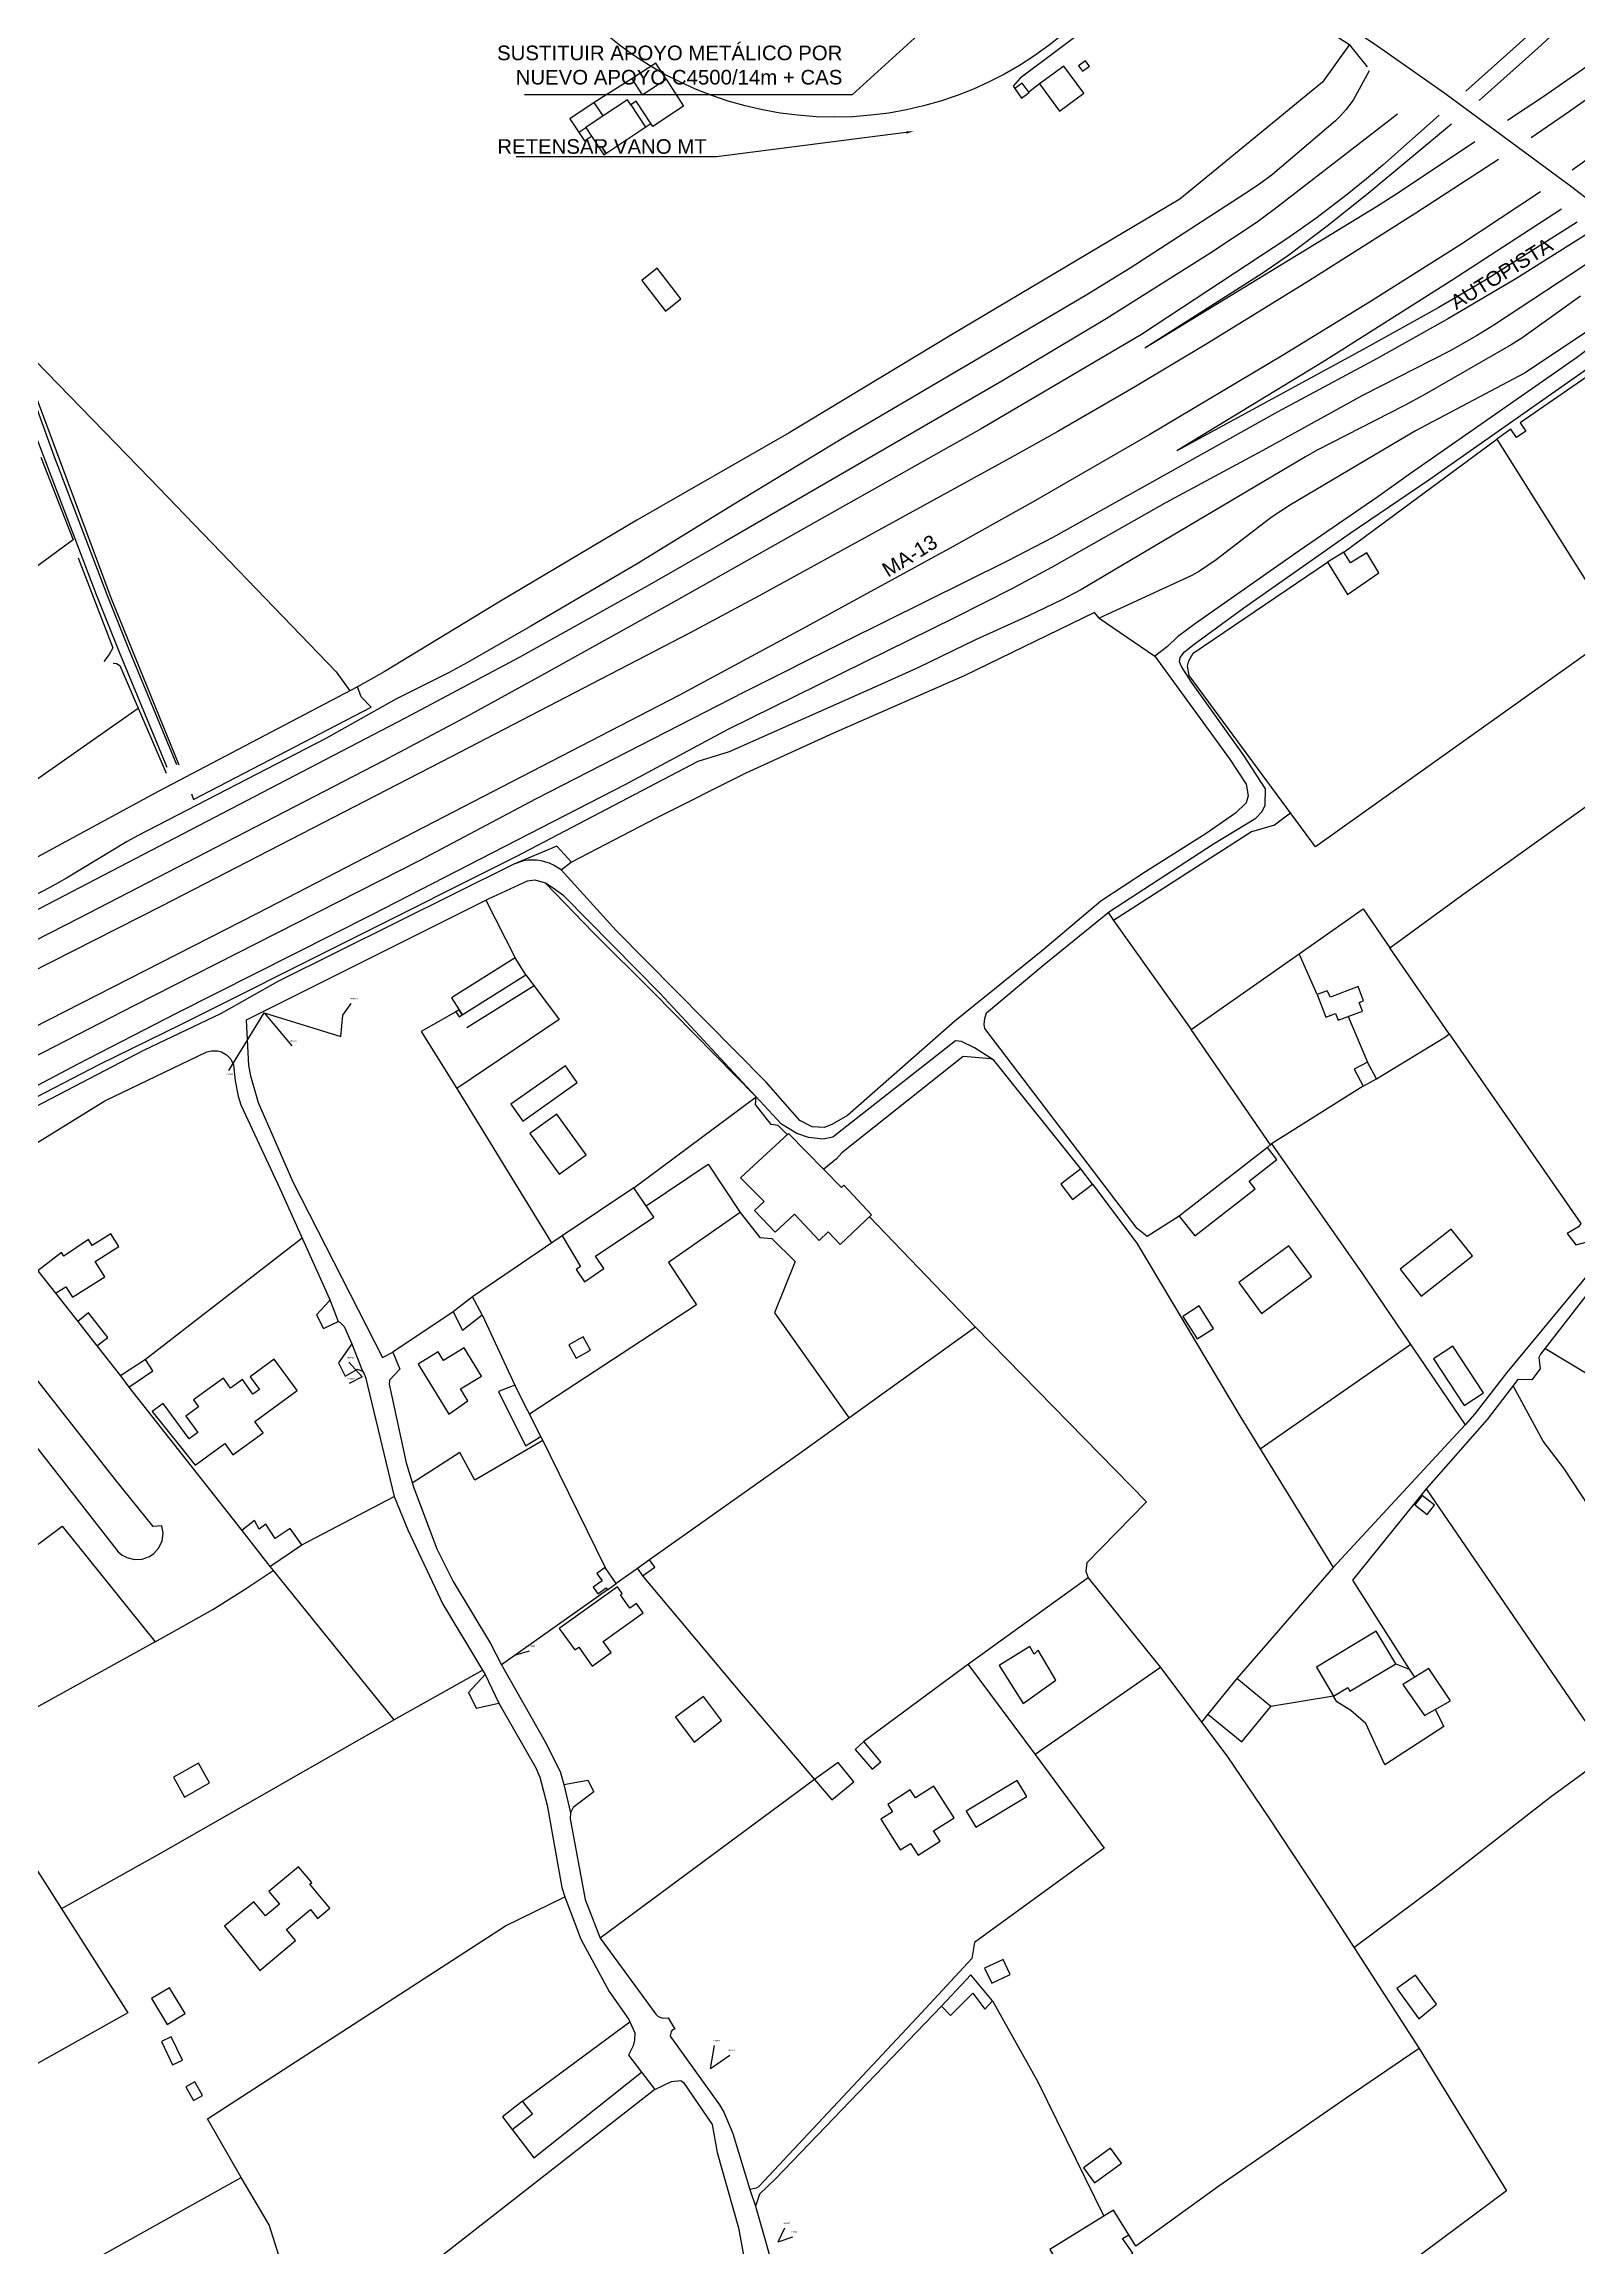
# Model space of a CAD drawing. Header units: millimetres. Extents: x 487814 to 495125, y 4392873 to 4398925.
# Drawn here: x 492807 to 493228, y 4395516 to 4396120 of the extents above; entities that cross this region are included whole.
import ezdxf
from ezdxf import colors
from ezdxf.entities.mleader import LeaderData, LeaderLine
from ezdxf.enums import TextEntityAlignment as Align
from ezdxf.math import Vec2, Vec3

# ---------------------------------------------------------------- set-up
doc = ezdxf.new("R2010")
doc.units = ezdxf.units.MM
doc.linetypes.add('Tramo_BT__380_A_E_Tr', pattern=[2, 1, 1])
doc.linetypes.add('Tramo_BT__380_A_P_Tr', pattern=[2, 1, 1])
for name, color, linetype in [('Acometida_rotulo', 7, 'Continuous'), ('Cartografia_Base', 8, 'Continuous'), ('MT_TEXTES', 7, 'Continuous'), ('SITUACIÓ', 4, 'Continuous'), ('Texto_Cartografia_Territorial', 7, 'Continuous'), ('Tramo_BT__380_A_E_Trazado', 10, 'Tramo_BT__380_A_E_Tr'), ('Tramo_BT__380_A_P_Trazado', 10, 'Tramo_BT__380_A_P_Tr')]:
    doc.layers.add(name, color=color, linetype=linetype)
doc.styles.get("Standard").update_dxf_attribs({"font": 'arial.ttf'})

msp = doc.modelspace()

# ---------------------------------------------------------------- linework, layer by layer
at = {"layer": 'Cartografia_Base'}
for p, q in [((493170.33, 4396114.15, 110.65), (493165.39, 4396120.26, 109.93)), ((492968.55, 4396110.85, 112.49), (492958.3, 4396104.3, 113.35)), ((493080.4, 4396109.41, 112.39), (493077.43, 4396107.17, 112.37)), ((492968.29, 4396103.73, 116.08), (492972.37, 4396097.58, 116.08)), ((492954.01, 4396096.19, 113.53), (492955.98, 4396097.48, 115.19)), ((492960.72, 4396100.64, 115.55), (492955.98, 4396097.48, 115.19)), ((492955.98, 4396097.48, 115.19), (492957.57, 4396095.09, 115.17)), ((493163.81, 4395981.05, 108.15), (493205.76, 4396012.04, 108.15)), ((493205.76, 4396012.04, 108.15), (493238.99, 4395959.22, 108.11)), ((492816.74, 4395979.44, 111.85), (492826.25, 4395954.79, 111.16)), ((493096.75, 4395962.91, 110), (493112, 4395952.47, 108.08)), ((492828.15, 4395949.92, 111.41), (492840.85, 4395920.38, 111.06)), ((492887.48, 4395948.21, 109.66), (492891.27, 4395942.95, 109.65)), ((492833.21, 4395938.14, 110.47), (492790.02, 4395907.84, 110.21)), ((492952.06, 4395895.98, 108.3), (492949.18, 4395893.84, 108.61)), ((492928.51, 4395885.56, 108.85), (492936.63, 4395869.79, 108.31)), ((493099.17, 4395882.16, 107.98), (493100.68, 4395880.01, 107.88)), ((493121.99, 4395850.11, 107.77), (493151.6, 4395870.86, 107.27)), ((493156.56, 4395859.73, 106.56), (493151.6, 4395870.86, 107.27)), ((492941.81, 4395862.07, 107.95), (492923.36, 4395850.54, 108.06)), ((493143.75, 4395818.46, 107.37), (493121.99, 4395850.11, 107.77)), ((493165.02, 4395853.69, 106.56), (493170.35, 4395841.15, 106.56)), ((492920.64, 4395833.92, 108.33), (492946.6, 4395791.58, 107.12)), ((492969.17, 4395806.71, 108.53), (493002.69, 4395831.61, 108.13)), ((493169.17, 4395834.6, 106.56), (493144.04, 4395818.7, 107.57)), ((493118.65, 4395798.94, 110.2), (493109.9, 4395793.3, 109.9)), ((492878.16, 4395792.89, 107.98), (492835.26, 4395759.57, 108.79)), ((492949.45, 4395793.52, 110.15), (492924.86, 4395776.8, 110.15)), ((492810.56, 4395777.77, 110.29), (492816.66, 4395770.02, 110.29)), ((492885.69, 4395776.23, 107.77), (492888.08, 4395769.99, 109.09)), ((492919.61, 4395772.69, 108.58), (492903.08, 4395761.6, 108.58)), ((492927.55, 4395771.81, 108.94), (492936.48, 4395752.58, 108.94)), ((492821.91, 4395763.33, 110.29), (492828.41, 4395755.08, 110.29)), ((492891.78, 4395763.9, 109.69), (492894.73, 4395756.38, 109.9)), ((493182.17, 4395763.68, 106.17), (493140.94, 4395734.97, 105.19)), ((492830.63, 4395752, 111.31), (492861.6, 4395712.74, 111.11)), ((493197.15, 4395741.65, 108.2), (493160.9, 4395702.53, 107.77)), ((492943.66, 4395738.46, 106.36), (492961.28, 4395702.53, 107.17)), ((492878.06, 4395708.73, 109.9), (492903.44, 4395722.05, 109.9)), ((492869.36, 4395702.82, 109.9), (492870.2, 4395701.74, 109.54)), ((492870.2, 4395701.74, 109.54), (492903.31, 4395660.8, 109.52)), ((492970.12, 4395702.28, 107.18), (492964.29, 4395698.16, 107.29)), ((493160.9, 4395702.53, 107.77), (493134.53, 4395672.07, 105.95)), ((492961.88, 4395696.45, 107.29), (492932.87, 4395675.82, 108.53)), ((492837.84, 4395682.18, 110), (492784.19, 4395652.54, 110.28)), ((492903.31, 4395660.8, 109.52), (492927.61, 4395674.43, 109.35)), ((493060.82, 4395675.99, 105.36), (493079.23, 4395651.24, 105.51)), ((493178.09, 4395676.13, 104.79), (493181.72, 4395674.71, 106.98)), ((493181.72, 4395674.71, 106.98), (493183.18, 4395672.43, 106.98)), ((492928.35, 4395673.21, 109.15), (492932.13, 4395665.35, 109.15)), ((493126.57, 4395662.35, 105.55), (493124.8, 4395660.16, 105.55)), ((493161, 4395667.3, 104.13), (493143.86, 4395664.43, 103.84)), ((492949.97, 4395643.08, 108.74), (492951.77, 4395635.24, 108.74)), ((492938.62, 4395556.2, 109.75), (492968.04, 4395577.99, 109.67)), ((493000.95, 4395531.96, 108.61), (493002.49, 4395527.38, 107.93))]:
    msp.add_line(p, q, dxfattribs=at)
for points in [[(492820.39, 4396466.99, 108.21), (492817.6, 4396462.1, 108.23), (492748.87, 4396318.72, 110.18), (492678.44, 4396174.16, 113.36), (492678.79, 4396170.89, 113.32), (492680.38, 4396168.36, 113.19), (492681.58, 4396166.8, 113.05), (492699.14, 4396147.03, 112.86), (492717.23, 4396127.55, 112.52), (492747.46, 4396095.63, 112.21), (492773.74, 4396067.06, 111.71), (492780.54, 4396060.15, 111.61), (492795.67, 4396045.86, 111.24), (492801.45, 4396032.2, 111.29), (492805.54, 4396020.17, 111.26), (492810, 4396007.74, 111.23), (492824.66, 4395969.37, 110.91), (492830.49, 4395954.78, 110.75), (492843.75, 4395922.79, 110.31)], [(493342.79, 4396197.84, 99.77), (493329.09, 4396186.95, 99.87), (493309.74, 4396171.89, 99.89), (493279.97, 4396149.59, 99.93), (493231.3, 4396114.72, 100.12), (493218.68, 4396105.99, 100.1), (493208.74, 4396099.4, 100.02)], [(493347.72, 4396192.28, 99.6), (493325.66, 4396174.45, 99.63), (493317.24, 4396167.96, 99.59), (493301.16, 4396155.96, 99.54), (493266, 4396130.4, 99.61), (493225.7, 4396101.86, 99.7), (493215.2, 4396094.65, 99.77)], [(493356.72, 4396182.1, 99.43), (493332.49, 4396162.56, 99.52), (493318.02, 4396151.47, 99.63), (493310.69, 4396146.04, 99.69), (493279.87, 4396123.58, 99.98), (493226.43, 4396085.81, 99.97)], [(493093.89, 4396161.78, 110.56), (493117.92, 4396148.67, 110.56), (493139.5, 4396136.61, 110.63), (493165.39, 4396120.26, 109.93)], [(493258.84, 4396162.52, 103.15), (493197.28, 4396107.45, 99.59)], [(493200.94, 4396104.89, 99.45), (493217, 4396119.27, 99.97), (493237.02, 4396137.83, 101.81)], [(493159.95, 4396128.69, 110.31), (493173.16, 4396119.82, 109.7), (493191.54, 4396106.91, 109.31), (493225.99, 4396081.46, 109.32), (493239.39, 4396071.25, 109.32)], [(493095.73, 4396126.44, 109.97), (493075.11, 4396110.99, 110.18), (493073.12, 4396108.84, 110.18), (493073.58, 4396108.14, 110.18)], [(493165.39, 4396120.26, 109.93), (493158.01, 4396109.92, 109.67), (493118.87, 4396077.78, 109.42), (493056.26, 4396040.65, 109.69), (493011.73, 4396013.76, 109.62), (492969.94, 4395989.81, 108.08), (492932.58, 4395967.55, 108.03), (492900.7, 4395948.16, 109.61), (492893.39, 4395944.06, 109.5)], [(492978.02, 4396110.73, 112.01), (492975.18, 4396115.11, 111.95), (492968.55, 4396110.85, 112.49), (492971.39, 4396106.42, 112.19), (492978.02, 4396110.73, 112.01)], [(493093.89, 4396114.51, 110), (493093, 4396115.73, 110), (493091.12, 4396114.34, 110), (493092.19, 4396112.89, 110), (493094.07, 4396114.26, 110), (493093.89, 4396114.51, 110)], [(493170.82, 4396112.99, 108.5), (493166.39, 4396105.01, 108.5), (493164.38, 4396102.32, 108.5), (493162.66, 4396100.41, 108.5), (493161.57, 4396099.32, 108.49), (493144.26, 4396084.61, 107.96), (493141.04, 4396082.18, 107.79), (493138.23, 4396080.28, 107.83), (493105.23, 4396058.93, 108.57), (493092.92, 4396051.32, 108.64), (493026.39, 4396012.15, 107.39), (492996.2, 4395993.92, 107.16), (492970.54, 4395978.12, 106.99), (492940.92, 4395960.67, 107.1), (492923.57, 4395950.71, 107.11), (492918.53, 4395947.96, 107.26), (492903.88, 4395940.71, 109.02), (492884.72, 4395929.89, 109.12), (492833.04, 4395903.25, 109.01), (492830.2, 4395901.68, 109.02), (492813.54, 4395891.58, 109.33), (492809.01, 4395889.06, 109.37), (492753.06, 4395860.02, 108.61)], [(492978.02, 4396110.73, 112.01), (492982.8, 4396103.35, 112.13), (492974.33, 4396097.79, 111.84), (492973.84, 4396098.54, 111.84)], [(493075.47, 4396105.56, 109.92), (493077.52, 4396107.07, 109.94), (493075.63, 4396109.65, 109.92), (493073.58, 4396108.14, 109.9), (493075.47, 4396105.56, 109.92)], [(493085.89, 4396101.96, 110), (493092.53, 4396106.85, 110), (493087.04, 4396114.31, 110), (493080.4, 4396109.41, 109.97), (493085.89, 4396101.96, 110)], [(492973.84, 4396098.54, 110.07), (492969.81, 4396104.73, 110.11), (492968.29, 4396103.73, 110.1), (492967.41, 4396105.06, 110.11), (492960.72, 4396100.64, 110.04), (492958.3, 4396104.3, 110.07), (492951.58, 4396099.85, 110), (492955.6, 4396093.77, 109.96), (492957.57, 4396095.09, 109.98), (492960.94, 4396090.01, 109.95), (492973.84, 4396098.54, 110.07)], [(493178.55, 4396101.15, 99.11), (493144.73, 4396075, 99.22), (493139.81, 4396071.36, 99.24), (493127.05, 4396062.87, 99.36), (493098.66, 4396045.04, 100.02), (493070.02, 4396027.87, 99.98), (492994.18, 4395983.95, 100.1), (492972.76, 4395971.7, 100.49), (492937.72, 4395952.11, 101.38), (492906.39, 4395935.45, 102.19), (492784.4, 4395871.97, 103.58), (492749.13, 4395853.81, 104.58), (492722.75, 4395840.51, 104.78), (492688.46, 4395823.57, 105.93), (492666.53, 4395811.15, 105.93), (492642.37, 4395798.53, 106.36), (492603.46, 4395778.96, 107.4), (492569.87, 4395761.46, 107.41), (492505.05, 4395728.68, 108.17), (492477.68, 4395714.28, 109.52), (492435.24, 4395693.13, 109.83), (492385.17, 4395667.21, 110.34)], [(493287.62, 4396102.17, 102.32), (493281.15, 4396095.73, 102.32), (493268.06, 4396085.45, 101.99), (493262.06, 4396081.03, 101.16), (493233.58, 4396062.08, 100.41), (493204.97, 4396043.25, 100.41), (493200.25, 4396040.3, 100.42), (493192.97, 4396036.22, 100.48), (493168.94, 4396023.99, 100.72), (493141.64, 4396008.92, 100.63), (493115.09, 4395994.65, 100.84), (493083.69, 4395976.77, 100.62), (493072.84, 4395970.98, 100.6), (493057.11, 4395962.96, 100.6), (492994.92, 4395932.37, 101.73), (492966.84, 4395917.25, 101.72), (492897.29, 4395881.55, 102.92), (492843.77, 4395854.58, 103.22), (492816.49, 4395840.46, 103.28), (492785.32, 4395824.02, 103.72)], [(493189.98, 4396100.87, 99.35), (493174.5, 4396087.15, 99.26), (493170.02, 4396083.38, 99.3), (493164.72, 4396079.06, 99.36), (493156.19, 4396072.54, 99.45), (493148.19, 4396066.96, 99.49), (493108.32, 4396040.69, 99.5), (493064.38, 4396014.86, 99.82), (493022.76, 4395991.41, 100.32)], [(493193.35, 4396098.36, 99.79), (493170.52, 4396079.36, 100.18), (493159.26, 4396070.39, 100.07), (493148.77, 4396062.46, 99.96), (493141.4, 4396057.43, 99.92), (493109.27, 4396036.95, 99.97)], [(493199.8, 4396093.5, 99.96), (493178.82, 4396079.52, 99.94), (493172.78, 4396075.71, 99.94), (493109.27, 4396036.95, 99.97)], [(493206.26, 4396088.7, 99.85), (493183.62, 4396074, 99.98), (493154.17, 4396055.31, 99.98), (493126.23, 4396038.11, 99.99), (493106.27, 4396026.2, 100), (493085.42, 4396014.11, 100.07), (493072.8, 4396007.04, 100.14), (493003.5, 4395969.07, 101.16), (492984.37, 4395958.8, 101.37), (492919.03, 4395924.87, 102.36), (492839.65, 4395883.93, 103.51), (492760.82, 4395843.99, 105.11), (492676.64, 4395800.69, 106.05), (492621.06, 4395772.31, 107.43), (492598.41, 4395760.53, 107.52), (492486.1, 4395703.38, 109.63), (492408.71, 4395663.63, 110.4), (492356.79, 4395637.69, 111.76)], [(493217.73, 4396079.82, 99.97), (493195.66, 4396065.22, 99.97), (493170.92, 4396049.56, 100.03), (493147, 4396034.92, 100.29), (493110.68, 4396013.25, 100.35), (493078.67, 4395994.85, 100.49), (493056.72, 4395982.58, 100.7), (493015.43, 4395959.96, 101.24), (492981.51, 4395941.73, 101.57), (492865.8, 4395881.93, 103.35), (492681.14, 4395787.68, 106.62), (492627.61, 4395760.17, 107.4), (492504.94, 4395697.5, 109.34), (492432.84, 4395660.88, 111.16), (492370.58, 4395628.84, 112.09), (492360.05, 4395623.57, 112.25)], [(493223.5, 4396075.08, 100.07), (493193.23, 4396055.44, 100.17), (493158.6, 4396033.44, 100.28), (493118.01, 4396008.8, 100.39)], [(493231.24, 4396068.71, 100.7), (493211, 4396056.01, 100.65), (493192.55, 4396045.07, 100.67), (493173.12, 4396034.25, 100.71), (493145.78, 4396019.45, 100.73), (493084.04, 4395985.07, 101.18), (493071.51, 4395978.54, 101.12), (493026.9, 4395956.46, 101.14)], [(493227.79, 4396071.55, 101.03), (493202.47, 4396055.5, 100.66), (493189.73, 4396048.02, 100.67), (493169.18, 4396036.6, 100.48), (493118.01, 4396008.8, 100.39)], [(492977.85, 4396047.14, 110), (492982.07, 4396050.45, 110), (492975.51, 4396058.85, 110), (492971.29, 4396055.55, 110), (492977.85, 4396047.14, 110)], [(493228.77, 4396051.25, 107.53), (493212.65, 4396039.65, 107.38), (493209.77, 4396037.89, 107.37), (493185.86, 4396024.16, 107.35), (493180.44, 4396021.19, 107.35), (493156.33, 4396008.86, 107.34), (493153.3, 4396007.16, 107.34), (493091.72, 4395970.67, 108.07), (493086.37, 4395967.81, 108.15), (493077.35, 4395963.53, 108.19), (493062.82, 4395956.96, 108), (493047.17, 4395949.42, 107.56), (493035.2, 4395944, 107.12), (492995.25, 4395926.26, 105.83), (492986.72, 4395923.56, 105.89), (492936.79, 4395897.47, 107.35), (492845.17, 4395851.56, 107.8), (492822.4, 4395840.42, 107.63), (492778.31, 4395817.57, 107.64)], [(493248.15, 4396053.88, 108.76), (493241.9, 4396049.13, 108.77), (493213.58, 4396030.23, 108.77), (493183.5, 4396014.25, 108.78), (493149.24, 4395994.03, 108.67), (493143.95, 4395990.54, 108.71), (493128.83, 4395978.86, 109.14), (493124.22, 4395975.82, 109.23), (493122.16, 4395974.65, 109.26), (493096.75, 4395962.91, 109.27), (493095.46, 4395964.42, 109.27), (493059.7, 4395947.07, 108.71), (493023.92, 4395931.41, 108.71), (492999.88, 4395920.39, 106.56), (492975.27, 4395908.03, 107.35), (492952.06, 4395895.98, 109.2), (492948.01, 4395900.34, 108.43), (492936.24, 4395895.43, 109.64), (492871.52, 4395863.29, 109.57), (492855.94, 4395854.53, 109.48), (492834.65, 4395844.3, 108.96), (492804.85, 4395828.79, 108.94)], [(493236.92, 4396041.26, 108.25), (493227.62, 4396034.32, 108.25), (493182.11, 4396002.6, 108.01), (493173.19, 4395996.15, 107.95), (493151.55, 4395981.41, 107.86), (493123.12, 4395961.45, 108.06), (493118.27, 4395957.82, 108.06), (493115.47, 4395955.18, 108.11), (493112, 4395952.47, 108.08), (493132.53, 4395924.34, 106.77), (493137.08, 4395917.42, 107.37), (493137.59, 4395914.15, 107.37), (493137.09, 4395912.27, 107.37), (493134.16, 4395909.45, 107.37), (493126.06, 4395903.87, 107.57), (493109.43, 4395893.37, 107.77), (493097.22, 4395885.25, 107.77), (493081.27, 4395871.9, 107.77), (493057.2, 4395852.41, 107.17), (493027.7, 4395826.51, 106.36), (493023.41, 4395824.03, 106.36), (493021.29, 4395823.24, 106.36), (493018.02, 4395823.36, 106.36), (493014.7, 4395825.17, 106.36), (493005.33, 4395835.77, 106.56), (492964.28, 4395877.23, 108.01), (492949.18, 4395893.85, 108.43), (492947.15, 4395895.2, 108.43), (492946.05, 4395895.71, 108.43), (492943.73, 4395896.4, 108.43), (492942.52, 4395896.57, 108.43), (492940.1, 4395896.54, 108.43), (492938.9, 4395896.34, 108.43), (492936.24, 4395895.43, 108.43)], [(493109.9, 4395793.3, 107.37), (493107.21, 4395795.55, 107.37), (493065.41, 4395850.4, 107.37), (493065.23, 4395851.49, 107.37), (493065.35, 4395853.15, 107.37), (493065.88, 4395854.67, 107.37), (493081.7, 4395867.92, 107.77), (493099.57, 4395882.49, 107.98), (493128.07, 4395901.03, 107.57), (493139.74, 4395908.01, 107.37), (493141.47, 4395909.86, 107.37), (493142.28, 4395911.61, 107.37), (493142.35, 4395916.1, 107.37), (493136.28, 4395925.55, 107), (493122.11, 4395945.33, 107.82), (493119.3, 4395949.63, 108), (493118.81, 4395950.91, 108), (493118.94, 4395952.15, 108.07), (493120.13, 4395953.65, 108.11), (493122.77, 4395955.79, 108.2), (493136.44, 4395965.71, 108.23), (493165.6, 4395986.19, 107.93), (493187.12, 4396000.81, 107.9), (493241.71, 4396039.12, 108.28)], [(492887.48, 4395948.21, 109.97), (492836.45, 4396001.19, 110.82), (492804.96, 4396033.55, 111.83), (492804.15, 4396033.89, 111.84), (492803.42, 4396033.7, 111.85), (492802.48, 4396032.61, 111.87), (492802.33, 4396031.34, 111.89), (492825.78, 4395968.27, 110.92), (492844.39, 4395922.64, 110.48)], [(493275.29, 4395985.43, 107.96), (493261.5, 4396006.27, 109.07), (493240.85, 4396036.25, 108.32), (493212.21, 4396016.48, 108.45), (493213.77, 4396014.23, 108.26), (493211.18, 4396012.44, 108.26), (493209.62, 4396014.7, 108.26), (493205.76, 4396012.04, 108.15)], [(492806.5, 4396007.05, 111.98), (492815.4, 4395984.35, 111.53), (492765.08, 4395947.51, 112.23)], [(492841.19, 4395921.95, 110.34), (492828.18, 4395953.31, 110.74), (492821.81, 4395969.28, 110.91), (492805.74, 4396011.57, 111.24)], [(493022.76, 4395991.41, 100.32), (492980.8, 4395967.79, 101.21), (492943.86, 4395947.21, 101.56), (492922.66, 4395935.58, 101.93), (492900.34, 4395923.71, 102.34), (492817.07, 4395880.63, 103.56), (492684.21, 4395812.81, 106.1), (492636.2, 4395788.11, 106.46), (492589.52, 4395764.52, 107.84), (492541.84, 4395739.85, 108.33), (492490.4, 4395713.72, 109.28), (492449.2, 4395692.5, 109.63), (492402.98, 4395668.95, 110.54), (492371.16, 4395652.36, 110.38), (492355.21, 4395644.55, 111.06)], [(493238.99, 4395959.22, 108.11), (493156.08, 4395900.15, 107.09), (493121.47, 4395947.21, 108.12), (493120.99, 4395949.75, 108.23), (493121.32, 4395951.2, 108.27), (493122.48, 4395953.31, 108.27), (493159.36, 4395978.3, 108.23)], [(493164.84, 4395969.39, 107.68), (493173.48, 4395975.37, 107.59), (493170.14, 4395980.79, 107.75), (493165.66, 4395978.04, 107.8), (493163.81, 4395981.05, 107.89), (493159.36, 4395978.3, 107.94), (493164.84, 4395969.39, 107.68)], [(493026.9, 4395956.46, 103.49), (492999.39, 4395942.62, 101.15), (492942.2, 4395913.23, 102.43), (492910.43, 4395896.48, 102.87), (492832, 4395856.55, 103.97), (492738.72, 4395808.56, 105.03), (492655.3, 4395765.87, 106.57), (492620.42, 4395748.25, 107.02), (492584.62, 4395729.72, 107.42), (492545.4, 4395709.99, 108.62), (492494.49, 4395683.79, 109.17), (492437.16, 4395654.68, 110.56), (492398.7, 4395634.86, 110.78), (492361.7, 4395616.39, 112.05)], [(492826.25, 4395954.79, 110.83), (492825.24, 4395952.91, 110.86), (492823.8, 4395951, 110.88)], [(492826.39, 4395950.55, 110.88), (492827.26, 4395950.47, 110.88), (492828.15, 4395949.92, 110.86)], [(492893.39, 4395944.06, 109.5), (492838.9, 4395915.44, 110.71), (492788.45, 4395888.14, 108.55), (492757.7, 4395871.1, 109.18), (492743.02, 4395861.83, 109.96)], [(492847.8, 4395914.76, 110.76), (492848.43, 4395913.13, 110.77), (492897.1, 4395938.51, 110.27), (492894.34, 4395941.33, 110.32), (492893.39, 4395944.06, 109.5)], [(493176.48, 4395872.52, 106.13), (493197.1, 4395887.54, 105.94), (493252.89, 4395927.43, 107.09)], [(493149.24, 4395909.46, 107.98), (493144.84, 4395906.15, 107.98), (493138.51, 4395904.3, 107.57), (493100.68, 4395880.01, 107.77), (493121.99, 4395850.11, 107.77)], [(493002.69, 4395831.61, 108.13), (492974.43, 4395860.37, 109.01), (492958.02, 4395876.73, 108.56), (492944.91, 4395890.27, 109.33), (492942.07, 4395891.04, 109.73), (492939.85, 4395890.74, 109.74), (492929.15, 4395885.88, 109.31), (492862.79, 4395852.62, 108.67), (492863.51, 4395840.23, 108.83), (492864.06, 4395837.35, 108.77), (492866.16, 4395830.12, 108.6), (492875.64, 4395808.35, 109.14), (492900.26, 4395760.18, 109.74), (492903.08, 4395761.6, 109.74), (492905.01, 4395756.94, 109.74), (492902.14, 4395753.94, 109.74), (492902.07, 4395752.82, 109.74), (492906.68, 4395731.3, 109.54), (492908.77, 4395724.41, 109.54), (492915.09, 4395707.7, 109.34), (492919.6, 4395698.75, 109.34), (492929.8, 4395681.68, 109.34), (492932.87, 4395675.82, 108.53)], [(493067.89, 4395841.67, 106.97), (493062.59, 4395845.11, 107.17), (493059.02, 4395846.83, 107.17), (493057.34, 4395846.97, 107.17), (493023.67, 4395820.61, 106.16), (493021.07, 4395820.05, 106.16), (493017.06, 4395820.49, 106.16), (493013.81, 4395821.53, 106.16), (493009.59, 4395824.18, 106.16), (492976.4, 4395859.94, 107.32), (492949.96, 4395886.75, 108.71), (492947.05, 4395888.9, 109.33), (492944.91, 4395890.27, 109.33)], [(493151.6, 4395870.86, 107.27), (493169.18, 4395883.17, 106.97), (493176.48, 4395872.52, 106.13)], [(492921.22, 4395855.45, 108.03), (492922.05, 4395854.14, 107.97), (492939.56, 4395865.11, 108.08), (492936.63, 4395869.79, 108.31), (492919.11, 4395858.82, 108.19), (492921.22, 4395855.45, 108.03)], [(493172.81, 4395836.54, 106.56), (493191.72, 4395848.09, 105.95), (493192.7, 4395848.87, 105.95), (493176.48, 4395872.52, 106.13)], [(492939.56, 4395865.11, 108.36), (492948.64, 4395852.8, 108.39), (492920.64, 4395833.92, 108.33)], [(493159.23, 4395860.74, 106.2), (493156.56, 4395859.73, 106.26), (493158.92, 4395853.45, 106.17), (493161.57, 4395854.45, 106.1), (493162.26, 4395852.65, 106.08), (493168.92, 4395855.16, 105.93), (493168.05, 4395857.49, 105.97), (493169.26, 4395857.95, 105.94), (493167.79, 4395861.86, 106), (493160.21, 4395859.01, 106.17), (493159.23, 4395860.74, 106.2)], [(492921.22, 4395855.45, 108.03), (492920.37, 4395854.93, 110.37), (492921.21, 4395853.61, 110.37), (492922.05, 4395854.14, 107.97), (492921.22, 4395855.45, 108.03)], [(492920.37, 4395854.93, 108.92), (492910.84, 4395849.51, 108.83), (492920.64, 4395833.92, 108.33)], [(492787.28, 4395807.86, 109.83), (492824.1, 4395830.53, 109.72), (492852.07, 4395843.95, 109.23), (492853.28, 4395844.26, 109.18), (492854.95, 4395844.25, 109.14), (492856.03, 4395843.96, 109.12), (492857.48, 4395843.14, 109.08), (492858.64, 4395841.94, 109.05), (492859.38, 4395840.44, 109.01), (492859.79, 4395836.04, 108.88), (492860.61, 4395831.8, 108.64), (492861.38, 4395829.42, 108.54), (492872.04, 4395806.47, 108.48), (492885.69, 4395776.23, 109.69), (492885.47, 4395775.5, 109.69), (492882.09, 4395771.85, 109.69), (492884.02, 4395768.1, 109.69), (492888.08, 4395769.99, 109.09), (492888.56, 4395769.83, 109.09), (492889.67, 4395768.66, 109.09), (492891.78, 4395763.9, 109.69), (492888.15, 4395758.71, 109.69), (492890.01, 4395754.99, 109.9), (492893.36, 4395756.9, 109.9), (492894.73, 4395756.38, 109.9), (492895.13, 4395755.84, 109.9), (492895.58, 4395754.75, 109.9), (492903.44, 4395722.05, 109.9)], [(493192.7, 4395848.87, 106.33), (493228.83, 4395796.9, 107.34), (493228.23, 4395796.01, 107.34), (493225.13, 4395794.11, 107.34), (493227.5, 4395791.07, 107.34), (493231.94, 4395792.2, 107.34), (493233.47, 4395791.55, 107.34), (493234.41, 4395790.41, 107.34), (493234.49, 4395788.81, 107.34), (493234.29, 4395787.35, 107.34), (493234.07, 4395786.86, 107.34), (493208.54, 4395756, 106.94), (493199.72, 4395744.67, 106.94), (493197.15, 4395741.65, 108.2)], [(492938.66, 4395824.96, 107.21), (492953.64, 4395835.52, 107.08), (492950.37, 4395840.15, 107.24), (492935.4, 4395829.59, 107.26), (492938.66, 4395824.96, 107.21)], [(493091.75, 4395811.87, 106.97), (493067.89, 4395841.67, 106.97), (493067.01, 4395842.06, 106.97), (493059.46, 4395842.66, 106.97), (493026.16, 4395816.27, 106.16), (493024.75, 4395814.67, 106.16), (493021.23, 4395811.76, 106.16)], [(493169.17, 4395834.6, 108.79), (493172.81, 4395836.54, 108.79), (493170.35, 4395841.15, 108.79), (493166.71, 4395839.21, 108.79), (493169.17, 4395834.6, 108.79)], [(493011.23, 4395821.33, 108.94), (493008.69, 4395823.73, 108.94), (493006.79, 4395824.01, 108.94), (493002.51, 4395829.56, 108.33), (493002.69, 4395831.61, 108.13)], [(492948.7, 4395810.4, 107.11), (492956.08, 4395815.74, 107.04), (492948.01, 4395826.87, 107.11), (492940.64, 4395821.53, 107.18), (492948.7, 4395810.4, 107.11)], [(493002.27, 4395800.5, 105.97), (493007.86, 4395794.5, 105.8), (493013.2, 4395799.47, 105.78), (493019.92, 4395792.25, 105.68), (493022.45, 4395794.61, 105.72), (493025.71, 4395791.11, 105.65), (493034.35, 4395799.25, 105.91), (493026.76, 4395807.44, 105.94), (493026.12, 4395806.79, 105.93), (493011.53, 4395821.61, 106.14), (492998.41, 4395809.39, 106.14), (493004.91, 4395802.97, 105.96), (493002.27, 4395800.5, 105.97)], [(493142.9, 4395817.75, 107.77), (493144.04, 4395818.7, 107.77), (493168.79, 4395783.36, 109.01), (493197.15, 4395741.65, 108.2)], [(492972.5, 4395801.72, 106.92), (492989.55, 4395813.19, 108.33), (492998.28, 4395799.93, 108.94), (492978.6, 4395786.17, 107.93), (492986.36, 4395774.58, 107.93), (492940.51, 4395744.64, 108.74)], [(493122.96, 4395793.52, 107.1), (493139.54, 4395806.38, 106.62), (493137.86, 4395808.54, 106.67), (493145.47, 4395814.44, 106.47), (493142.9, 4395817.75, 106.54), (493118.65, 4395798.94, 107.15), (493122.96, 4395793.52, 107.1)], [(492955.58, 4395780.93, 106.75), (492960.94, 4395784.51, 106.67), (492958.63, 4395787.96, 106.76), (492974.58, 4395798.63, 106.52), (492969.17, 4395806.71, 106.72), (492949.45, 4395793.52, 107.02), (492954.47, 4395785.1, 106.82), (492953.31, 4395784.32, 106.84), (492955.58, 4395780.93, 106.75)], [(493091.75, 4395811.87, 107.18), (493086.2, 4395807.65, 106.9), (493089.41, 4395803.43, 106.92), (493094.96, 4395807.65, 107.2), (493091.75, 4395811.87, 107.18)], [(493094.96, 4395807.65, 107.37), (493107.07, 4395791.47, 107.57), (493135.57, 4395743.71, 108.18), (493160.9, 4395702.53, 107.77)], [(493033.81, 4395798.74, 106.92), (493062.85, 4395768.46, 106.72), (493015.04, 4395734.05, 106.72), (492973.43, 4395704.63, 107.18)], [(492998.28, 4395799.93, 105.55), (493003.68, 4395793.08, 105.55), (493007.02, 4395792.78, 105.55), (493013.39, 4395786.5, 105.55), (493007.75, 4395772.39, 105.55), (493028.23, 4395743.55, 104.94)], [(493185.09, 4395776.97, 105.98), (493199.08, 4395788.01, 105.58), (493193.26, 4395795.38, 105.63), (493179.27, 4395784.34, 106.03), (493185.09, 4395776.97, 105.98)], [(492815.22, 4395776.67, 108.69), (492824.1, 4395782.29, 108.46), (492821.45, 4395786.48, 108.42), (492827.92, 4395790.57, 108.24), (492825.71, 4395794.07, 108.19), (492820.64, 4395790.86, 108.33), (492819.62, 4395792.51, 108.3), (492812.87, 4395787.9, 108.49), (492812.15, 4395788.9, 108.48), (492805.7, 4395783.95, 108.68), (492810.56, 4395777.77, 108.73), (492813.39, 4395779.56, 108.66), (492815.22, 4395776.67, 108.69)], [(493141.28, 4395772.23, 106.79), (493154.96, 4395782.32, 106.55), (493148.72, 4395790.78, 106.59), (493135.04, 4395780.69, 106.98), (493141.28, 4395772.23, 106.79)], [(493290.68, 4395584.46, 103.91), (493307.43, 4395595.2, 103.91), (493364.62, 4395630.42, 104.12), (493304.57, 4395706.55, 104.52), (493301.73, 4395704.68, 103.91), (493300.42, 4395706.98, 103.91), (493284.74, 4395729.55, 103.91), (493256.9, 4395769.22, 104.32), (493242.28, 4395789.5, 104.32), (493238.36, 4395791.95, 104.72), (493237.18, 4395786.89, 105.33), (493236.57, 4395785.24, 105.33), (493217.74, 4395761.08, 106.54), (493217.28, 4395760.12, 106.54), (493217.69, 4395757.04, 106.54), (493215.38, 4395754.05, 106.54), (493211.59, 4395754.09, 106.54), (493203.12, 4395743.14, 106.94), (493186.43, 4395724.11, 106.94), (493236.29, 4395651.15, 104.55)], [(492830.1, 4395705.26, 108.41), (492832.17, 4395704.73, 108.43), (492834.3, 4395704.83, 108.45), (492836.31, 4395705.55, 108.47), (492837.49, 4395706.35, 108.48), (492838.9, 4395707.95, 108.5), (492839.78, 4395709.89, 108.52), (492840.05, 4395712.01, 108.53), (492839.73, 4395713.95, 108.56), (492837.32, 4395713.77, 108.56), (492827.02, 4395726.62, 108.56), (492783.96, 4395781.38, 109.16), (492783.27, 4395782.49, 109.17), (492782.39, 4395783.05, 109.18), (492781.09, 4395783.2, 109.19), (492773.43, 4395780.68, 109.23), (492772.87, 4395779.81, 109.23), (492772.59, 4395778.81, 109.23), (492772.62, 4395777.78, 109.23), (492772.85, 4395777.04, 109.23), (492827.77, 4395706.87, 108.39), (492828.85, 4395705.95, 108.4), (492830.1, 4395705.26, 108.41)], [(492922.19, 4395767.67, 107.36), (492927.55, 4395771.81, 107.28), (492924.86, 4395776.8, 107.4), (492919.61, 4395772.69, 107.47), (492922.19, 4395767.67, 107.36)], [(492821.91, 4395763.33, 110.49), (492824.9, 4395765.67, 110.49), (492819.63, 4395772.36, 110.49), (492816.66, 4395770.02, 110.49), (492821.91, 4395763.33, 110.49)], [(493123.6, 4395765.25, 106.31), (493128.1, 4395768.14, 106.48), (493124.16, 4395774.29, 106.7), (493119.66, 4395771.4, 106.53), (493123.6, 4395765.25, 106.31)], [(492953.33, 4395759.97, 108.17), (492957.28, 4395762.18, 108.17), (492955.23, 4395765.85, 108.17), (492951.28, 4395763.64, 108.17), (492953.33, 4395759.97, 108.17)], [(493062.85, 4395768.46, 105.91), (493109.71, 4395720.55, 105.1), (493093.4, 4395703.81, 104.7), (493093.12, 4395701.57, 104.7), (493093.71, 4395699.7, 104.7), (493060.27, 4395675.59, 105.1), (493032.21, 4395654.87, 105.91)], [(492716.35, 4395758.4, 111.51), (492728.54, 4395739.57, 111.51), (492761.41, 4395687.68, 111.11), (492791.77, 4395640.86, 110.3), (492830.36, 4395580.38, 110.3), (492779.28, 4395551.85, 110.3), (492758.96, 4395589.24, 110.5), (492762.2, 4395591.55, 110.7), (492760.19, 4395596.26, 110.7), (492755.29, 4395595.75, 110.5), (492720.19, 4395660.74, 111.31), (492722.17, 4395662.02, 111.31), (492721.7, 4395665.06, 111.31), (492716.94, 4395665.96, 112.32), (492706.64, 4395685.1, 112.24)], [(492830.63, 4395752, 111.3), (492837.26, 4395756.53, 111.3), (492835.26, 4395759.57, 111.3), (492828.41, 4395755.08, 111.3), (492830.63, 4395752, 111.3)], [(492848.88, 4395730.65, 109.08), (492856.98, 4395736.52, 108.86), (492859.21, 4395733.46, 108.85), (492867.47, 4395739.49, 108.62), (492865.2, 4395742.6, 108.63), (492876.84, 4395751.09, 108.3), (492870.53, 4395759.73, 108.29), (492863.89, 4395754.88, 108.48), (492866.44, 4395751.38, 108.48), (492864.69, 4395750.1, 108.53), (492861.78, 4395754.09, 108.53), (492858.57, 4395751.75, 108.62), (492856.58, 4395754.48, 108.61), (492848.4, 4395748.51, 108.84), (492849.77, 4395746.64, 108.85), (492846.27, 4395744.08, 108.95), (492849.58, 4395739.54, 108.96), (492847.19, 4395737.8, 109.03), (492840.09, 4395747.54, 108.97), (492837.02, 4395745.3, 109.06), (492848.88, 4395730.65, 109.08)], [(492918.44, 4395744.64, 107.25), (492923.63, 4395748.26, 107.07), (492921.62, 4395751.52, 107.18), (492927.38, 4395755.07, 107.11), (492922.62, 4395762.79, 107.3), (492916.94, 4395759.29, 107.39), (492915.45, 4395761.71, 107.45), (492909.99, 4395758.35, 107.53), (492918.44, 4395744.64, 107.25)], [(493196.8, 4395747.01, 106.04), (493202.12, 4395750.48, 105.91), (493193.77, 4395763.27, 105.94), (493188.45, 4395759.8, 106.08), (493196.8, 4395747.01, 106.04)], [(493218.99, 4395762.7, 104.92), (493244.7, 4395747.17, 104.72), (493264.6, 4395722.57, 104.52), (493240.37, 4395705.19, 104.92), (493224.17, 4395729.8, 105.53), (493218.52, 4395737.24, 104.92), (493210.24, 4395752.35, 104.92)], [(492936.48, 4395752.58, 110.18), (492932.05, 4395750.85, 110.18), (492939.47, 4395735.94, 110.18), (492943.66, 4395738.46, 110.18), (492936.48, 4395752.58, 110.18)], [(492944.2, 4395737.36, 106.46), (492925.5, 4395726.54, 107.11), (492921.45, 4395734.09, 107.21), (492908.38, 4395725.67, 107.68)], [(492903.44, 4395722.05, 109.9), (492907.13, 4395712.88, 109.15), (492916.8, 4395692.54, 109.15), (492927.61, 4395674.43, 109.35)], [(493186.43, 4395724.11, 107.39), (493166.18, 4395699.1, 106.98), (493181.72, 4395674.71, 106.98)], [(493186.72, 4395717.11, 106.39), (493188.71, 4395719.65, 106.39), (493185.32, 4395722.31, 106.39), (493183.33, 4395719.77, 106.39), (493186.72, 4395717.11, 106.39)], [(492799.62, 4395704.35, 111.71), (492812.36, 4395713.88, 110.91), (492837.84, 4395682.18, 110.1), (492853.68, 4395691.01, 109.94), (492863.08, 4395696.93, 109.54), (492870.2, 4395701.74, 109.54)], [(492869.36, 4395702.82, 108.74), (492878.06, 4395708.73, 108.49), (492874.94, 4395713.21, 108.55), (492870.8, 4395710.54, 108.66), (492868.21, 4395714.47, 108.71), (492866.43, 4395713.08, 108.76), (492865.09, 4395715.46, 108.78), (492861.6, 4395712.74, 108.88), (492869.36, 4395702.82, 108.74)], [(492971.54, 4395700.24, 107.93), (492974.87, 4395702.6, 107.93), (492973.43, 4395704.63, 107.93), (492970.12, 4395702.28, 107.93), (492971.54, 4395700.24, 107.93)], [(492961.28, 4395702.53, 108.33), (492958.99, 4395700.91, 108.33), (492960.44, 4395698.86, 108.33), (492957.98, 4395697.12, 108.33), (492959.25, 4395695.33, 108.33), (492961.53, 4395696.95, 108.33), (492961.88, 4395696.45, 108.33), (492964.29, 4395698.16, 108.33), (492961.28, 4395702.53, 108.33)], [(492971.54, 4395700.24, 106.31), (492998.59, 4395667.99, 106.52), (493018.65, 4395644.37, 106.31), (492959.88, 4395600.89, 108.53)], [(493093.71, 4395699.7, 104.7), (493113.54, 4395675.09, 104.5), (493079.23, 4395651.24, 105.51), (493098.13, 4395625.58, 105.51), (493062.58, 4395599.75, 106.72), (493061.8, 4395595.33, 107.12), (493048.03, 4395580.4, 107.52), (493004.89, 4395534.36, 108.33), (493003.3, 4395532.74, 108.33), (493002.64, 4395532.35, 108.33), (493000.95, 4395531.96, 108.61)], [(492957.75, 4395675.5, 106.47), (492962.94, 4395679.22, 106.18), (492960.76, 4395682.26, 106.21), (492971.71, 4395690.11, 105.61), (492969.84, 4395692.71, 105.64), (492968.05, 4395691.43, 105.73), (492965.47, 4395695.03, 105.78), (492965.97, 4395695.39, 105.76), (492964.63, 4395697.26, 105.8), (492948.69, 4395685.83, 106.61), (492952.97, 4395679.93, 106.57), (492954.03, 4395680.69, 106.51), (492957.75, 4395675.5, 106.47)], [(493080.05, 4395679.86, 104.03), (493078.88, 4395678.81, 104.05), (493077.73, 4395680.86, 104.1), (493069.35, 4395675.65, 104.26), (493075.9, 4395665.28, 104.2), (493084.85, 4395671.67, 103.92), (493080.05, 4395679.86, 104.03)], [(493161, 4395667.3, 104.13), (493164.9, 4395669.64, 104.21), (493165.53, 4395668.59, 104.18), (493178.09, 4395676.13, 104.41), (493172.73, 4395685.05, 104.61), (493156.31, 4395675.19, 104.26), (493161, 4395667.3, 104.13)], [(492927.61, 4395674.43, 109.35), (492928.35, 4395673.21, 109.15), (492923.82, 4395668.23, 109.75), (492925.91, 4395664.01, 109.96), (492932.13, 4395665.35, 109.15), (492942.26, 4395647.65, 109.75), (492943.35, 4395645.07, 109.75), (492945.34, 4395637.41, 109.75), (492949.42, 4395614.78, 109.75), (492950.19, 4395612.24, 109.81)], [(492932.87, 4395675.82, 108.53), (492944.69, 4395654.95, 108.74), (492948.93, 4395646.57, 108.74), (492949.97, 4395643.08, 108.74), (492956.49, 4395644.21, 108.74), (492958.17, 4395641, 108.74), (492952.53, 4395636.71, 108.74), (492951.77, 4395635.24, 108.74), (492951.72, 4395633.66, 108.74), (492955.79, 4395611.52, 108.74), (492959.88, 4395600.89, 108.53)], [(493113.54, 4395675.09, 104.34), (493131.79, 4395650.9, 103.73), (493143.07, 4395634.18, 103.73), (493160.34, 4395608.03, 103.53), (493184.53, 4395570.64, 103.73), (493208.41, 4395531.63, 103.74), (493159.74, 4395495.28, 104.59)], [(493186, 4395662, 104.11), (493193.05, 4395665.94, 104.24), (493187.17, 4395674.85, 104.42), (493180, 4395670.5, 104.29), (493186, 4395662, 104.11)], [(493135.9, 4395654.71, 103.5), (493143.86, 4395664.43, 103.84), (493134.53, 4395672.07, 103.91), (493126.57, 4395662.35, 103.57), (493135.9, 4395654.71, 103.5)], [(492985.7, 4395654.63, 105.93), (492993.16, 4395660.57, 105.6), (492988.26, 4395667.19, 105.51), (492980.6, 4395661.52, 105.86), (492985.7, 4395654.63, 105.93)], [(493188.86, 4395663.6, 105.77), (493191.3, 4395658.99, 105.77), (493175.04, 4395648.46, 105.36), (493169.86, 4395659.73, 105.77), (493165.8, 4395663.32, 105.77), (493161.88, 4395665.69, 105.77), (493161, 4395667.3, 105.77)], [(492812.12, 4395608.96, 110.56), (492840.3, 4395624.78, 110.56), (492903.31, 4395660.8, 109.52)], [(493032.21, 4395654.87, 108.2), (493029.82, 4395652.66, 108.2), (493034.51, 4395647.27, 108.2), (493036.86, 4395649.29, 108.2), (493032.21, 4395654.87, 108.2)], [(493166.62, 4395598.31, 103.74), (493189.63, 4395615.54, 104.55), (493220.41, 4395639.52, 104.15), (493236.29, 4395651.15, 104.55)], [(492845.94, 4395639.58, 111.98), (492852.81, 4395643.46, 111.98), (492849.74, 4395648.89, 111.98), (492842.87, 4395645.01, 111.98), (492845.94, 4395639.58, 111.98)], [(493023.42, 4395638.83, 108.62), (493029.46, 4395643.77, 108.62), (493025.2, 4395649.09, 108.62), (493018.65, 4395644.37, 108.62), (493023.42, 4395638.83, 108.62)], [(493062.91, 4395631.32, 108.06), (493076.88, 4395639.74, 108.06), (493074.23, 4395644.14, 108.06), (493060.26, 4395635.72, 108.06), (493062.91, 4395631.32, 108.06)], [(493047.1, 4395623.63, 105.43), (493053.13, 4395627.49, 105.2), (493051.33, 4395630.29, 105.17), (493056.99, 4395633.92, 105), (493051.42, 4395642.61, 105), (493046.34, 4395639.36, 105.07), (493044.94, 4395641.54, 105.05), (493038.75, 4395637.57, 105.29), (493040.05, 4395635.54, 105.31), (493036.86, 4395633.5, 105.43), (493042.21, 4395625.15, 105.51), (493045.03, 4395626.87, 105.4), (493047.1, 4395623.63, 105.43)], [(492866.61, 4395592.07, 109.66), (492876.38, 4395600.29, 109.66), (492873.9, 4395603.27, 109.7), (492880.44, 4395608.72, 109.64), (492882.43, 4395606.33, 109.59), (492885.78, 4395609.12, 109.52), (492880.3, 4395615.69, 109.66), (492880.83, 4395616.13, 109.65), (492877.19, 4395620.5, 109.74), (492869.05, 4395613.71, 109.83), (492871.96, 4395610.22, 109.78), (492868.16, 4395607.05, 109.78), (492864.97, 4395610.88, 109.84), (492856.91, 4395604.16, 109.85), (492866.61, 4395592.07, 109.66)], [(492805.93, 4395504.23, 110.01), (492861.47, 4395535.29, 110.47), (492852.26, 4395551.32, 110.94), (492933.98, 4395604.3, 109.52), (492950.19, 4395612.24, 109.81)], [(492950.19, 4395612.24, 109.81), (492954.57, 4395600.58, 109.6), (492962.39, 4395586.29, 109.65), (492967.79, 4395578.56, 109.66), (492968.04, 4395577.99, 109.67)], [(492959.88, 4395600.89, 108.53), (492975.2, 4395580.03, 108.53), (492975.83, 4395579.37, 108.53), (492977.09, 4395578.92, 108.53), (492978.57, 4395579.09, 108.53), (492980.39, 4395575.95, 108.53), (492979.76, 4395575.78, 108.74), (492979.34, 4395575.27, 108.74), (492979.14, 4395573.98, 108.74), (492992.66, 4395555.2, 108.33), (492993.85, 4395553.14, 108.33), (492996.25, 4395547.33, 108.53), (493000.95, 4395531.96, 108.61)], [(493067.27, 4395588.57, 108.71), (493072.37, 4395590.97, 108.71), (493070.44, 4395595.07, 108.71), (493065.34, 4395592.67, 108.71), (493067.27, 4395588.57, 108.71)], [(493055.94, 4395579.73, 105.64), (493062.11, 4395585.81, 105.47), (493065.41, 4395581.44, 105.4), (493067.51, 4395583.69, 105.35), (493061.51, 4395590.86, 105.47), (493053.49, 4395582.24, 105.69), (493055.94, 4395579.73, 105.64)], [(493184.43, 4395578.78, 102.67), (493189.27, 4395582.81, 102.61), (493183.48, 4395590.75, 102.69), (493178.4, 4395587.05, 102.79), (493184.43, 4395578.78, 102.67)], [(492841.18, 4395577.24, 111.98), (492846.12, 4395580.2, 111.98), (492841.85, 4395587.32, 111.98), (492836.91, 4395584.36, 111.98), (492841.18, 4395577.24, 111.98)], [(493067.51, 4395583.69, 107.73), (493079.9, 4395561.51, 107.73), (493097.99, 4395524.61, 107.73)], [(492968.04, 4395577.99, 109.67), (492969.45, 4395574.9, 109.72), (492969.3, 4395572.92, 109.8), (492968.98, 4395571.36, 109.8), (492967.67, 4395568.85, 109.81), (492971.27, 4395564.13, 109.75)], [(493053.49, 4395582.24, 107.32), (493008.04, 4395535.01, 107.93), (493003.61, 4395530.72, 107.93), (493002.49, 4395527.38, 107.93)], [(492842.67, 4395566.12, 111.57), (492845.34, 4395567.41, 111.57), (492842.24, 4395573.83, 111.57), (492839.57, 4395572.54, 111.57), (492842.67, 4395566.12, 111.57)], [(493184.53, 4395570.64, 103.73), (493164.47, 4395557.04, 104.29), (493129.6, 4395532.86, 105.71), (493106.8, 4395516.41, 106.92), (493104.85, 4395519.55, 106.92)], [(492848.37, 4395556.38, 111.57), (492850.84, 4395557.79, 111.57), (492848.72, 4395561.51, 111.57), (492846.25, 4395560.1, 111.57), (492848.37, 4395556.38, 111.57)], [(492974.89, 4395559.4, 107.64), (492911.83, 4395510.13, 108.53), (492924.51, 4395492.85, 108.17), (492937.77, 4395484.94, 107.88)], [(492935.8, 4395548.43, 111.17), (492941.76, 4395540.69, 109.96), (492971.27, 4395564.13, 109.75)], [(492971.27, 4395564.13, 109.75), (492974.89, 4395559.4, 109.97), (492979.47, 4395561.59, 109.4), (492982.05, 4395561.88, 109.03), (492982.79, 4395561.3, 109.03), (492990.59, 4395549.79, 108.93), (492992.03, 4395542.09, 108.94), (492997.8, 4395521.48, 109.12), (493000.27, 4395507.99, 109.11)], [(492935.8, 4395548.43, 111.78), (492941.32, 4395552.71, 111.78), (492938.62, 4395556.2, 111.78), (492933.1, 4395551.92, 111.78), (492935.8, 4395548.43, 111.78)], [(493095.46, 4395533.82, 105.34), (493102.84, 4395539.15, 105.19), (493099.87, 4395543.27, 105.21), (493092.49, 4395537.94, 105.37), (493095.46, 4395533.82, 105.34)], [(492883.23, 4395498.6, 109.35), (492875.05, 4395497.33, 109.35), (492873.01, 4395510.1, 109.35), (492869.13, 4395522.32, 109.55), (492861.47, 4395535.29, 109.96)], [(493002.49, 4395527.38, 107.93), (493008.77, 4395505.28, 107.93), (493020.07, 4395478.47, 107.73), (493026.48, 4395482.14, 107.53)], [(493089.96, 4395504.6, 105.6), (493105.94, 4395514.48, 105.26), (493103.18, 4395518.52, 105.29), (493104.85, 4395519.55, 105.25), (493100.69, 4395526.28, 105.29), (493083.23, 4395515.48, 105.65), (493089.96, 4395504.6, 105.6)]]:
    msp.add_polyline3d(points, dxfattribs=at)
at = {"layer": 'SITUACIÓ', "color": 4}
msp.add_circle((493024.15, 4396198.18, 138.15), 97.87, dxfattribs=at)
at = {"layer": 'Tramo_BT__380_A_E_Trazado', "flags": 128}
msp.add_lwpolyline([(492867.8, 4395854.66), (492888.83, 4395848.17), (492889.31, 4395854.05)], dxfattribs=at)
at = {"layer": 'Tramo_BT__380_A_P_Trazado', "flags": 128}
for points in [[(492889.31, 4395854.05), (492891.61, 4395857.23)], [(492858.11, 4395838.84), (492867.8, 4395854.66)], [(492867.8, 4395854.66), (492875.35, 4395845.64)], [(492894.6, 4395754.82), (492891, 4395758.82)], [(492894.6, 4395754.82), (492891.11, 4395753)], [(492936.74, 4395678.58), (492940.57, 4395679.68)], [(492990.2, 4395565.13), (492991.3, 4395571.47)], [(492990.2, 4395565.13), (492995.46, 4395568.83)], [(493008.69, 4395517.64), (493010.58, 4395521.42)], [(493008.69, 4395517.64), (493012.7, 4395518.98)]]:
    msp.add_lwpolyline(points, dxfattribs=at)

# ---------------------------------------------------------------- texts
at = {"layer": 'Acometida_rotulo'}
for s, p in [('A2036647', (492891.18, 4395858.26)), ('0183552', (492874.92, 4395846.67)), ('0183401', (492857.41, 4395837.56)), ('0183459', (492890.57, 4395759.84)), ('0183892', (492890.68, 4395754.03)), ('0183500', (492940.14, 4395680.71)), ('0183027', (492990.87, 4395572.49)), ('0183026', (492995.03, 4395569.86)), ('0184302', (493010.15, 4395522.45)), ('0184301', (493012.27, 4395520.01))]:
    msp.add_text(s, height=0.35, dxfattribs=at).set_placement(p, align=Align.BOTTOM_LEFT)
at = {"layer": 'Texto_Cartografia_Territorial'}
for s, rotation, p in [('AUTOPISTA', 31.8214, (493194.68, 4396047.37, -8.25)), ('MA-13', 31.8215, (493038.84, 4395974))]:
    msp.add_text(s, height=4, rotation=rotation, dxfattribs=at).set_placement(p)

# ---------------------------------------------------------------- leaders
at = {"layer": 'MT_TEXTES'}
ml = msp.add_multileader_mtext('Standard', dxfattribs=at)
ml.set_content('SUSTITUIR APOYO METÁLICO POR\\PNUEVO APOYO C4500/14m + CAS', color=256)
ml.set_leader_properties(color=8)
ml.build(insert=Vec2(0, 0))
ml.multileader.update_dxf_attribs({"text_left_attachment_type": 5, "text_right_attachment_type": 5, "dogleg_length": 0.36, "arrow_head_size": 2, "scale": 2})
ctx = ml.context
ctx.base_point, ctx.scale, ctx.arrow_head_size, ctx.plane_origin = Vec3(492917.85, 4396106.41), 2, 2, Vec3(493143.39, 4396017.65)
ctx.left_attachment, ctx.right_attachment, ctx.text_align_type = 5, 5, 2
notes = []
notes.append((ctx, [(0, (1, 1, 0), (493029.04, 4396106.41), (-1, 0), 0.72, [(0, [(493048.57, 4396124.25)], 0, [])])]))
ctx.mtext.insert, ctx.mtext.alignment, ctx.mtext.flow_direction = Vec3(493026.32, 4396119.93), 3, 5
ml = msp.add_multileader_mtext('Standard', dxfattribs=at)
ml.set_content('RETENSAR VANO MT', color=256)
ml.set_leader_properties(color=8)
ml.build(insert=Vec2(0, 0))
ml.multileader.update_dxf_attribs({"text_left_attachment_type": 5, "text_right_attachment_type": 5, "dogleg_length": 0.36, "arrow_head_size": 2, "scale": 2})
ctx = ml.context
ctx.base_point, ctx.scale, ctx.arrow_head_size, ctx.plane_origin = Vec3(492927.51, 4396089.47), 2, 2, Vec3(493106.19, 4396000.71)
ctx.left_attachment, ctx.right_attachment, ctx.text_align_type = 5, 5, 2
notes.append((ctx, [(0, (1, 1, 0), (492991.85, 4396089.47), (-1, 0), 0.72, [(0, [(493045.84, 4396096.38)], 0, [])])]))
ctx.mtext.insert, ctx.mtext.alignment, ctx.mtext.flow_direction = Vec3(492989.13, 4396094.27), 3, 5
for ctx, leaders in notes:
    for number, flags, end, landing, length, lines in leaders:
        leader = LeaderData()
        leader.index, (leader.has_last_leader_line, leader.has_dogleg_vector, leader.attachment_direction) = number, flags
        leader.last_leader_point, leader.dogleg_vector, leader.dogleg_length = Vec3(end), Vec3(landing), length
        for number, points, colour, breaks in lines:
            line = LeaderLine()
            line.index, line.vertices, line.color, line.breaks = number, Vec3.list(points), colors.encode_raw_color(colour), breaks
            leader.lines.append(line)
        ctx.leaders.append(leader)

doc.saveas('drawing.dxf')
